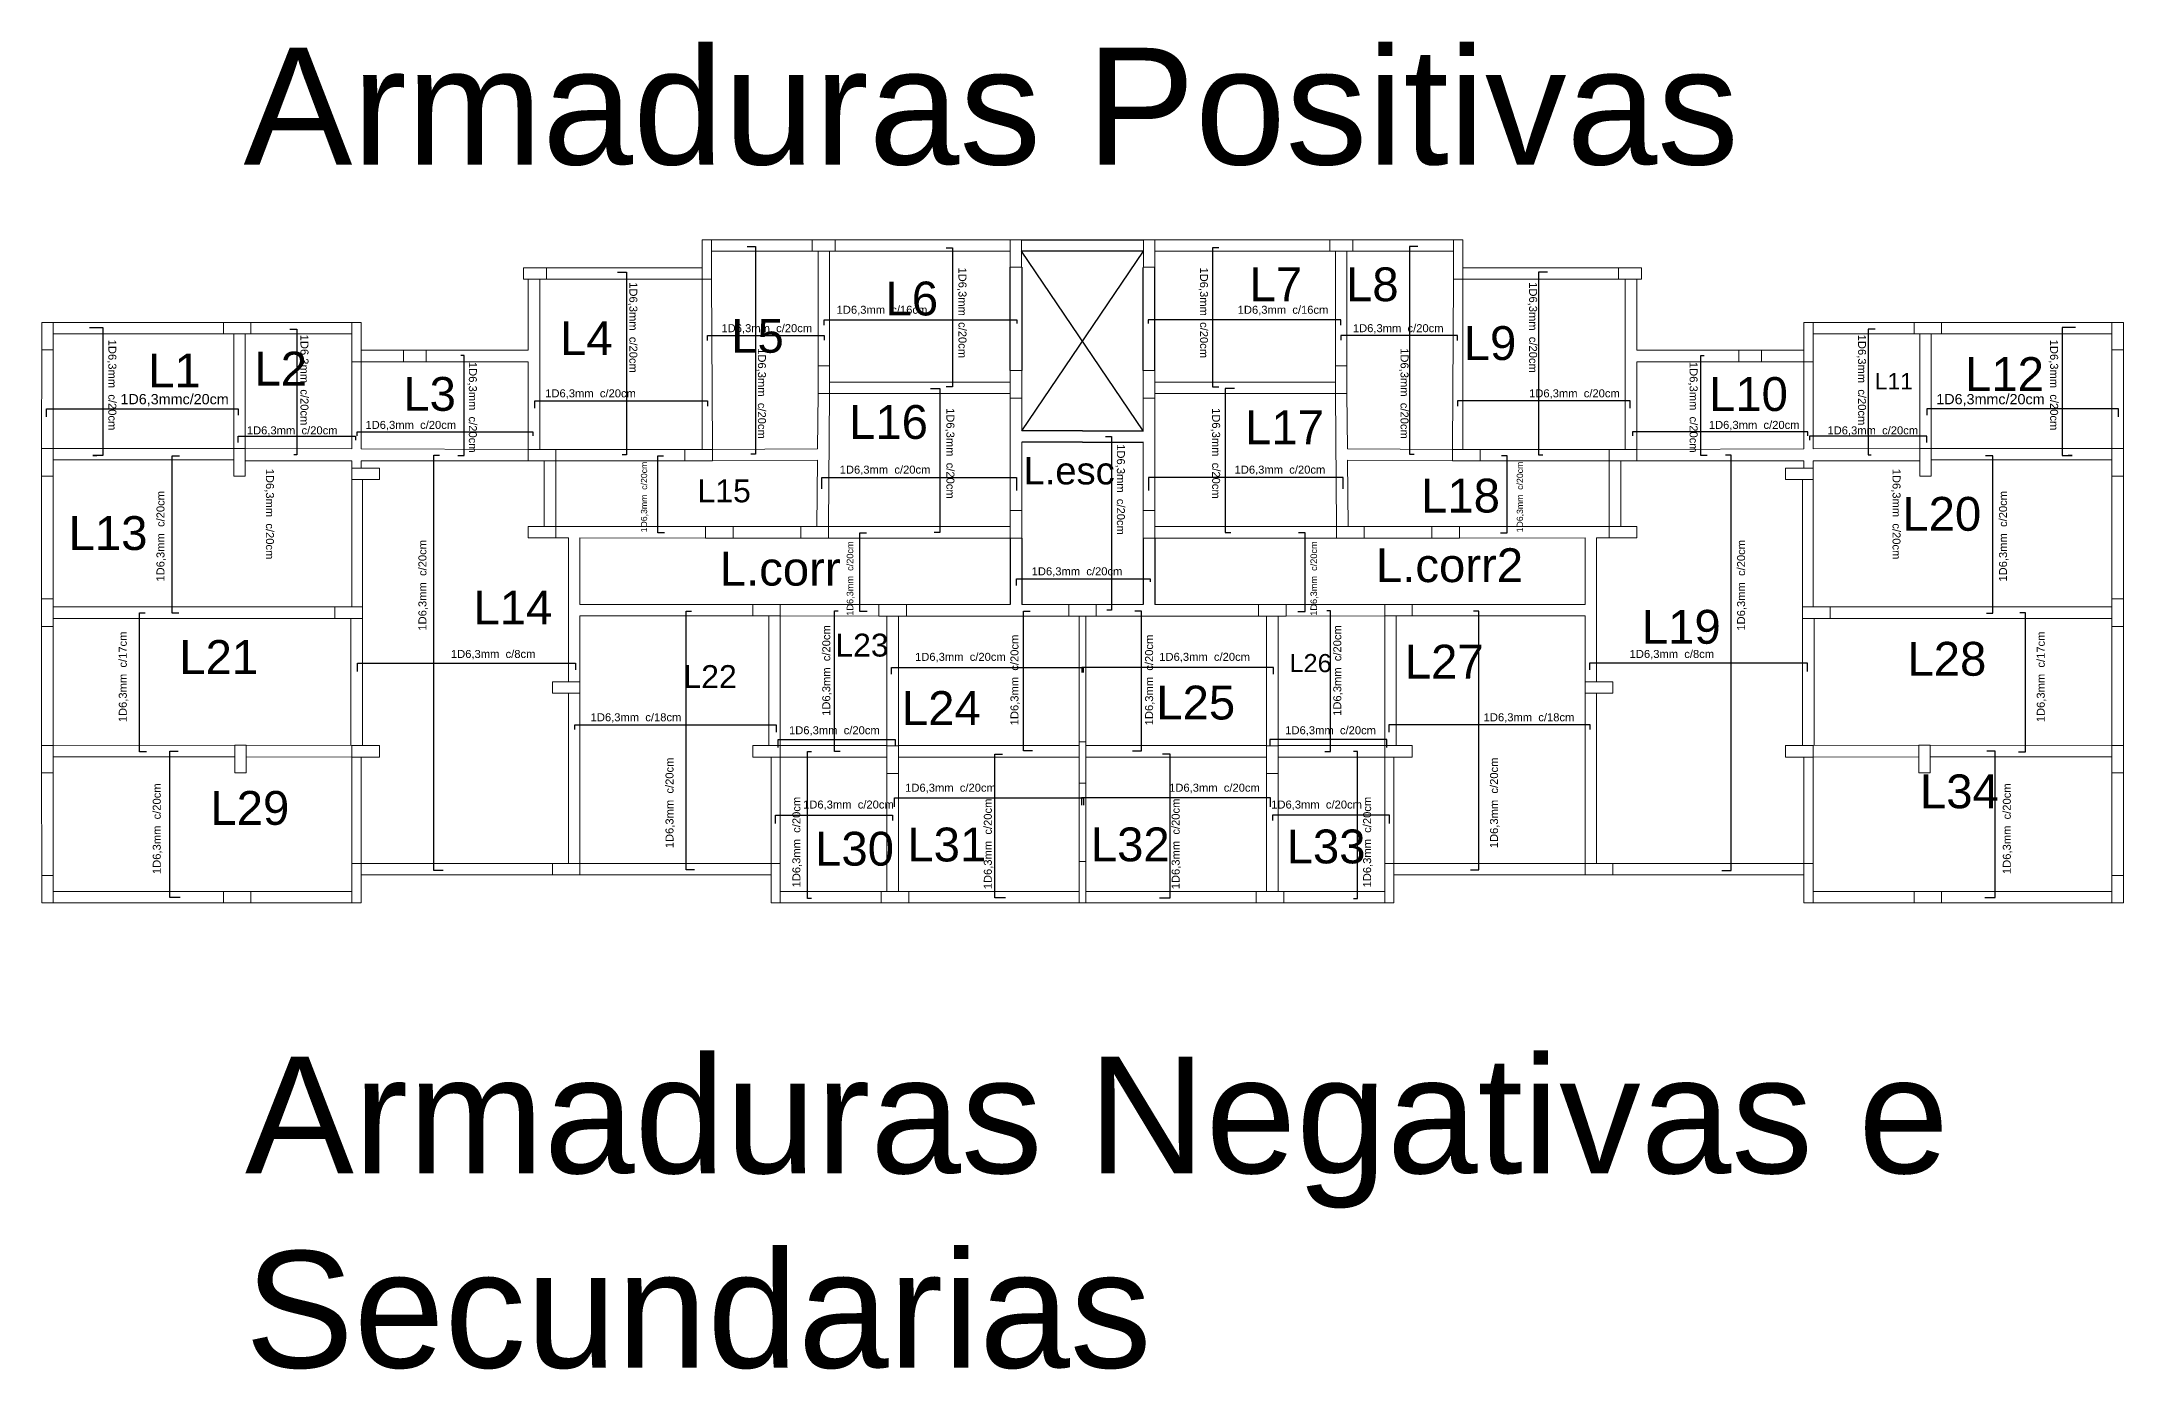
# Model space of a CAD drawing. Header units: millimetres. Extents: x 2878 to 6301, y 540 to 1980.
# Drawn here: x 2912.12 to 2957.48, y 583.86 to 612.8 of the extents above; entities that cross this region are included whole.
import ezdxf

# ---------------------------------------------------------------- set-up
doc = ezdxf.new("R2010")
doc.units = ezdxf.units.MM
doc.header["$LTSCALE"] = 4
for name, color, linetype, lineweight in [('ALVENARIA', 4, 'Continuous', 20), ('COTAS', 35, 'Continuous', 5), ('ESTRUTURA', 4, 'Continuous', 25), ('PILAR', 1, 'Continuous', 5), ('TEXTO', 5, 'Continuous', 20)]:
    doc.layers.add(name, color=color, linetype=linetype, lineweight=lineweight)
doc.layers.add('Ferro', color=20, linetype='Continuous')
doc.styles.get("Standard").update_dxf_attribs({"font": 'arial.ttf'})

# ---------------------------------------------------------------- blocks, each defined once
blk = doc.blocks.new('PILAR')
at = {"layer": 'PILAR', "ltscale": 0.01}
blk.add_lwpolyline([(-0.15, 0), (0.1, 0), (0.1, -0.6), (-0.15, -0.6)], close=True, dxfattribs=at)

msp = doc.modelspace()

# ---------------------------------------------------------------- linework, layer by layer
at = {"layer": 'ALVENARIA'}
for p, q in [((2928.912, 608.478), (2926.713, 608.478)), ((2928.912, 608.228), (2926.713, 608.228)), ((2929.213, 608.478), (2928.913, 608.478)), ((2929.113, 608.228), (2928.913, 608.228)), ((2929.038, 605.728), (2929.038, 608.228)), ((2929.213, 608.478), (2929.213, 608.478)), ((2929.288, 605.728), (2929.288, 608.228)), ((2933.223, 608.478), (2929.412, 608.478)), ((2929.412, 608.228), (2933.223, 608.228)), ((2936.374, 608.478), (2940.185, 608.478)), ((2940.185, 608.228), (2936.374, 608.228)), ((2940.309, 605.728), (2940.309, 608.228)), ((2940.384, 608.478), (2940.384, 608.478)), ((2940.384, 608.478), (2940.684, 608.478)), ((2940.484, 608.228), (2940.684, 608.228)), ((2940.559, 605.728), (2940.559, 608.228)), ((2940.685, 608.478), (2942.884, 608.478)), ((2940.685, 608.228), (2942.884, 608.228)), ((2923.123, 607.868), (2926.513, 607.868)), ((2946.474, 607.868), (2943.084, 607.868)), ((2922.723, 606.069), (2922.723, 607.617)), ((2922.973, 603.907), (2922.973, 607.617)), ((2923.123, 607.617), (2926.513, 607.618)), ((2926.513, 607.618), (2926.513, 603.908)), ((2926.735, 603.908), (2926.713, 607.618)), ((2942.862, 603.908), (2942.884, 607.618)), ((2943.084, 607.618), (2943.084, 603.908)), ((2946.474, 607.617), (2943.084, 607.618)), ((2946.624, 603.907), (2946.624, 607.617)), ((2946.874, 606.069), (2946.874, 607.617)), ((2912.373, 606.679), (2916.083, 606.679)), ((2916.083, 606.429), (2912.373, 606.429)), ((2916.307, 603.929), (2916.307, 606.429)), ((2916.383, 606.679), (2916.383, 606.679)), ((2916.483, 606.429), (2916.683, 606.429)), ((2916.557, 603.929), (2916.557, 606.429)), ((2916.683, 606.679), (2918.883, 606.679)), ((2916.683, 606.429), (2918.883, 606.429)), ((2919.083, 606.679), (2919.083, 605.969)), ((2950.515, 606.679), (2950.515, 605.969)), ((2952.915, 606.679), (2950.715, 606.679)), ((2952.915, 606.429), (2950.715, 606.429)), ((2953.115, 606.429), (2952.915, 606.429)), ((2953.04, 603.929), (2953.04, 606.429)), ((2953.215, 606.679), (2953.215, 606.679)), ((2953.29, 603.929), (2953.29, 606.429)), ((2957.225, 606.679), (2953.515, 606.679)), ((2953.515, 606.429), (2957.225, 606.429)), ((2912.123, 606.079), (2912.122, 603.929)), ((2912.373, 606.079), (2912.372, 603.929)), ((2920.008, 606.069), (2919.083, 606.069)), ((2920.503, 606.069), (2920.008, 606.069)), ((2920.503, 606.069), (2922.723, 606.069)), ((2949.095, 606.069), (2946.874, 606.069)), ((2949.095, 606.069), (2949.59, 606.069)), ((2949.59, 606.069), (2950.515, 606.069)), ((2957.225, 606.079), (2957.225, 603.929)), ((2957.475, 606.079), (2957.475, 603.929)), ((2918.883, 605.819), (2918.883, 603.921)), ((2919.083, 605.819), (2920.008, 605.819)), ((2919.083, 605.819), (2919.083, 603.92)), ((2920.183, 605.819), (2920.008, 605.819)), ((2920.503, 605.819), (2920.283, 605.819)), ((2920.503, 605.819), (2922.723, 605.819)), ((2922.723, 603.907), (2922.723, 605.819)), ((2946.874, 603.907), (2946.874, 605.819)), ((2949.095, 605.819), (2946.874, 605.819)), ((2949.095, 605.819), (2949.315, 605.819)), ((2949.415, 605.819), (2949.59, 605.819)), ((2950.515, 605.819), (2949.59, 605.819)), ((2950.515, 605.819), (2950.515, 603.92)), ((2950.715, 605.819), (2950.715, 603.921)), ((2929.038, 605.13), (2929.028, 603.925)), ((2929.288, 605.128), (2929.263, 602.227)), ((2929.288, 605.378), (2933.224, 605.378)), ((2929.288, 605.128), (2933.224, 605.128)), ((2933.224, 605.028), (2933.224, 602.577)), ((2933.474, 605.028), (2933.474, 604.318)), ((2936.123, 605.028), (2936.123, 604.318)), ((2940.309, 605.378), (2936.373, 605.378)), ((2940.309, 605.128), (2936.373, 605.128)), ((2936.373, 605.028), (2936.373, 602.577)), ((2940.309, 605.128), (2940.334, 602.227)), ((2940.559, 605.13), (2940.569, 603.925)), ((2916.307, 603.929), (2912.372, 603.929)), ((2916.307, 603.679), (2912.372, 603.679)), ((2918.883, 603.921), (2916.557, 603.929)), ((2918.883, 603.658), (2916.557, 603.658)), ((2918.883, 603.658), (2918.883, 603.504)), ((2922.723, 603.907), (2919.083, 603.92)), ((2922.722, 603.658), (2919.083, 603.658)), ((2919.083, 603.658), (2919.083, 603.504)), ((2922.723, 603.757), (2922.723, 603.757)), ((2923.073, 602.233), (2923.073, 603.658)), ((2926.135, 603.908), (2923.322, 603.907)), ((2926.135, 603.658), (2923.322, 603.658)), ((2923.323, 602.233), (2923.323, 603.658)), ((2926.733, 603.908), (2929.028, 603.925)), ((2926.735, 603.658), (2929.026, 603.675)), ((2929.026, 603.675), (2929.013, 602.229)), ((2933.474, 604.068), (2933.474, 602.577)), ((2936.123, 604.068), (2936.123, 602.577)), ((2942.864, 603.908), (2940.569, 603.925)), ((2940.572, 603.675), (2940.584, 602.229)), ((2942.862, 603.658), (2940.572, 603.675)), ((2943.462, 603.908), (2946.275, 603.907)), ((2943.462, 603.658), (2946.275, 603.658)), ((2946.275, 602.233), (2946.275, 603.658)), ((2946.525, 602.233), (2946.525, 603.658)), ((2946.874, 603.907), (2950.515, 603.92)), ((2946.874, 603.757), (2946.874, 603.757)), ((2946.875, 603.658), (2950.515, 603.658)), ((2950.515, 603.658), (2950.515, 603.504)), ((2950.715, 603.921), (2953.04, 603.929)), ((2950.715, 603.658), (2953.04, 603.658)), ((2950.715, 603.658), (2950.715, 603.504)), ((2953.29, 603.929), (2957.225, 603.929)), ((2953.29, 603.679), (2957.225, 603.679)), ((2912.122, 603.329), (2912.122, 600.653)), ((2912.372, 603.329), (2912.372, 600.653)), ((2918.882, 603.254), (2918.882, 600.478)), ((2919.111, 600.478), (2919.111, 603.254)), ((2950.487, 600.478), (2950.487, 603.254)), ((2950.715, 603.254), (2950.715, 600.478)), ((2957.225, 603.329), (2957.225, 600.653)), ((2957.475, 603.329), (2957.475, 600.653)), ((2923.323, 602.233), (2926.585, 602.233)), ((2923.599, 601.983), (2923.323, 601.983)), ((2923.599, 598.847), (2923.599, 601.983)), ((2926.585, 601.977), (2923.849, 601.982)), ((2923.849, 600.529), (2923.849, 601.982)), ((2927.185, 602.227), (2928.663, 602.227)), ((2927.185, 601.977), (2928.663, 601.977)), ((2929.263, 602.227), (2933.224, 602.227)), ((2929.263, 601.977), (2933.224, 601.977)), ((2940.334, 602.227), (2936.373, 602.227)), ((2940.334, 601.977), (2936.373, 601.977)), ((2942.412, 602.227), (2940.934, 602.227)), ((2942.412, 601.977), (2940.934, 601.977)), ((2946.275, 602.233), (2943.012, 602.233)), ((2943.012, 601.977), (2945.749, 601.982)), ((2945.749, 600.529), (2945.749, 601.982)), ((2945.999, 601.983), (2946.275, 601.983)), ((2945.999, 598.847), (2945.999, 601.983)), ((2918.511, 600.478), (2912.372, 600.478)), ((2927.614, 600.529), (2923.849, 600.529)), ((2930.364, 600.528), (2928.214, 600.528)), ((2930.964, 600.528), (2933.224, 600.528)), ((2933.474, 600.528), (2934.499, 600.528)), ((2936.123, 600.528), (2935.099, 600.528)), ((2938.633, 600.528), (2936.373, 600.528)), ((2939.233, 600.528), (2941.383, 600.528)), ((2941.983, 600.529), (2945.749, 600.529)), ((2951.087, 600.478), (2957.225, 600.478)), ((2912.122, 597.459), (2912.122, 600.053)), ((2918.511, 600.228), (2912.372, 600.228)), ((2912.372, 597.459), (2912.372, 600.053)), ((2918.861, 600.228), (2918.861, 597.453)), ((2919.111, 600.228), (2919.111, 597.453)), ((2923.849, 598.847), (2923.849, 600.279)), ((2927.614, 600.279), (2923.849, 600.279)), ((2927.964, 600.279), (2927.964, 597.453)), ((2928.214, 600.279), (2930.364, 600.278)), ((2928.214, 600.279), (2928.214, 597.453)), ((2930.539, 597.453), (2930.539, 600.278)), ((2930.789, 597.453), (2930.789, 600.278)), ((2930.964, 600.278), (2934.499, 600.278)), ((2934.724, 597.537), (2934.724, 600.278)), ((2934.724, 597.537), (2934.724, 600.278)), ((2934.874, 597.537), (2934.874, 600.278)), ((2934.874, 597.537), (2934.874, 600.278)), ((2938.633, 600.278), (2935.099, 600.278)), ((2938.809, 597.453), (2938.809, 600.278)), ((2939.059, 597.453), (2939.059, 600.278)), ((2941.383, 600.279), (2939.233, 600.278)), ((2941.383, 600.279), (2941.384, 597.453)), ((2941.633, 600.279), (2941.634, 597.453)), ((2941.983, 600.279), (2945.749, 600.279)), ((2945.749, 598.847), (2945.749, 600.279)), ((2950.487, 600.228), (2950.487, 597.453)), ((2950.737, 600.228), (2950.737, 597.453)), ((2951.087, 600.228), (2957.225, 600.228)), ((2957.225, 597.459), (2957.225, 600.053)), ((2957.475, 597.459), (2957.475, 600.053)), ((2923.599, 594.888), (2923.599, 598.597)), ((2923.849, 594.888), (2923.849, 598.597)), ((2945.749, 594.888), (2945.749, 598.597)), ((2945.999, 594.888), (2945.999, 598.597)), ((2916.33, 597.462), (2912.372, 597.459)), ((2918.882, 597.453), (2916.58, 597.462)), ((2928.214, 597.453), (2930.539, 597.453)), ((2930.789, 597.453), (2934.724, 597.453)), ((2938.809, 597.453), (2934.874, 597.453)), ((2941.384, 597.453), (2939.059, 597.453)), ((2950.715, 597.453), (2953.017, 597.462)), ((2953.267, 597.462), (2957.225, 597.459)), ((2912.123, 594.627), (2912.122, 596.859)), ((2912.373, 594.627), (2912.372, 596.859)), ((2916.33, 597.212), (2912.373, 597.209)), ((2918.881, 597.203), (2916.579, 597.212)), ((2918.882, 597.203), (2918.882, 594.888)), ((2919.082, 594.888), (2919.082, 597.203)), ((2928.014, 594.888), (2928.014, 597.193)), ((2928.214, 594.888), (2928.214, 597.203)), ((2928.214, 597.203), (2930.539, 597.203)), ((2930.539, 596.848), (2930.539, 594.277)), ((2930.789, 597.203), (2934.724, 597.203)), ((2930.789, 596.848), (2930.789, 594.277)), ((2938.809, 597.203), (2934.874, 597.203)), ((2938.809, 596.848), (2938.809, 594.277)), ((2941.384, 597.203), (2939.059, 597.203)), ((2939.059, 596.848), (2939.059, 594.277)), ((2941.384, 594.888), (2941.384, 597.203)), ((2941.584, 594.888), (2941.584, 597.193)), ((2950.515, 594.888), (2950.515, 597.203)), ((2950.715, 597.203), (2950.715, 594.888)), ((2950.716, 597.203), (2953.018, 597.212)), ((2953.267, 597.212), (2957.225, 597.209)), ((2957.225, 594.627), (2957.225, 596.859)), ((2957.475, 594.627), (2957.475, 596.859)), ((2934.724, 594.927), (2934.724, 596.637)), ((2934.874, 594.927), (2934.874, 596.637)), ((2923.249, 594.888), (2919.082, 594.888)), ((2919.082, 594.028), (2919.083, 594.638)), ((2923.249, 594.638), (2919.083, 594.638)), ((2923.849, 594.888), (2928.014, 594.888)), ((2923.849, 594.638), (2928.014, 594.638)), ((2928.014, 594.028), (2928.014, 594.638)), ((2945.749, 594.888), (2941.584, 594.888)), ((2941.584, 594.028), (2941.584, 594.638)), ((2945.749, 594.638), (2941.584, 594.638)), ((2946.349, 594.888), (2950.515, 594.888)), ((2946.349, 594.638), (2950.515, 594.638)), ((2950.515, 594.028), (2950.515, 594.638)), ((2916.083, 594.277), (2912.369, 594.277)), ((2916.483, 594.277), (2916.683, 594.277)), ((2918.882, 594.278), (2916.683, 594.277)), ((2930.414, 594.277), (2928.216, 594.277)), ((2930.614, 594.277), (2930.414, 594.277)), ((2931.012, 594.277), (2934.724, 594.277)), ((2938.585, 594.277), (2934.874, 594.277)), ((2938.984, 594.277), (2939.184, 594.277)), ((2939.184, 594.277), (2941.382, 594.277)), ((2950.715, 594.278), (2952.915, 594.277)), ((2953.115, 594.277), (2952.915, 594.277)), ((2953.515, 594.277), (2957.229, 594.277)), ((2916.083, 594.027), (2912.373, 594.027)), ((2916.383, 594.027), (2916.683, 594.027)), ((2918.882, 594.028), (2916.683, 594.027)), ((2930.414, 594.027), (2928.214, 594.028)), ((2930.714, 594.027), (2930.414, 594.027)), ((2930.539, 594.027), (2930.539, 594.027)), ((2930.539, 594.027), (2930.539, 594.027)), ((2931.012, 594.027), (2934.724, 594.027)), ((2938.585, 594.027), (2934.874, 594.027)), ((2938.884, 594.027), (2939.184, 594.027)), ((2939.059, 594.027), (2939.059, 594.027)), ((2939.059, 594.027), (2939.059, 594.027)), ((2939.184, 594.027), (2941.384, 594.028)), ((2950.715, 594.028), (2952.915, 594.027)), ((2953.215, 594.027), (2952.915, 594.027)), ((2953.515, 594.027), (2957.225, 594.027))]:
    msp.add_line(p, q, dxfattribs=at)
at = {"layer": 'ALVENARIA', "ltscale": 0.03}
for p, q in [((2933.223, 608.478), (2933.373, 608.478)), ((2936.374, 608.478), (2936.224, 608.478)), ((2912.372, 600.678), (2912.372, 600.778)), ((2957.225, 600.678), (2957.225, 600.778)), ((2923.473, 598.597), (2923.473, 598.597)), ((2946.124, 598.597), (2946.124, 598.597)), ((2912.373, 594.027), (2912.223, 594.027)), ((2957.225, 594.027), (2957.375, 594.027))]:
    msp.add_line(p, q, dxfattribs=at)
at = {"layer": 'ALVENARIA', "ltscale": 200}
for p, q in [((2912.373, 606.679), (2912.373, 606.679)), ((2957.225, 606.679), (2957.225, 606.679))]:
    msp.add_line(p, q, dxfattribs=at)
at = {"layer": 'ESTRUTURA'}
for p, q in [((2933.473, 608.478), (2936.124, 608.478)), ((2936.124, 608.228), (2933.473, 608.228)), ((2936.123, 604.318), (2933.473, 608.228)), ((2933.474, 604.318), (2936.124, 608.228)), ((2933.225, 605.628), (2933.224, 607.878)), ((2933.474, 607.878), (2933.475, 605.628)), ((2936.115, 607.876), (2936.114, 605.626)), ((2936.372, 605.628), (2936.373, 607.878)), ((2934.799, 604.318), (2933.474, 604.318)), ((2934.8, 604.318), (2936.124, 604.318)), ((2934.799, 604.068), (2933.474, 604.068)), ((2934.8, 604.068), (2936.124, 604.068)), ((2933.224, 601.977), (2933.224, 600.528)), ((2933.474, 601.977), (2933.474, 600.528)), ((2936.123, 601.977), (2936.123, 600.528)), ((2936.373, 601.977), (2936.373, 600.528))]:
    msp.add_line(p, q, dxfattribs=at)
at = {"layer": 'Ferro'}
for p, q in [((2927.494, 608.33), (2927.674, 608.33)), ((2927.674, 608.33), (2927.674, 603.808)), ((2931.825, 608.306), (2931.968, 608.306)), ((2931.968, 608.306), (2931.968, 605.271)), ((2937.772, 608.306), (2937.63, 608.306)), ((2937.63, 608.306), (2937.63, 605.271)), ((2942.103, 608.33), (2941.923, 608.33)), ((2941.923, 608.33), (2941.923, 603.808)), ((2924.667, 607.771), (2924.867, 607.771)), ((2924.867, 607.771), (2924.867, 603.789)), ((2944.93, 607.771), (2944.73, 607.771)), ((2944.73, 607.771), (2944.73, 603.789)), ((2913.165, 606.563), (2913.453, 606.563)), ((2913.453, 606.563), (2913.453, 603.774)), ((2917.53, 606.532), (2917.68, 606.532)), ((2917.68, 606.532), (2917.68, 603.791)), ((2926.628, 606.28), (2926.628, 606.393)), ((2926.628, 606.393), (2929.174, 606.393)), ((2929.173, 606.617), (2929.173, 606.732)), ((2929.173, 606.732), (2933.37, 606.732)), ((2929.174, 606.393), (2929.174, 606.293)), ((2933.37, 606.732), (2933.37, 606.656)), ((2940.424, 606.732), (2936.227, 606.732)), ((2936.227, 606.732), (2936.227, 606.656)), ((2940.424, 606.617), (2940.424, 606.732)), ((2942.969, 606.393), (2940.424, 606.393)), ((2940.424, 606.393), (2940.424, 606.293)), ((2942.969, 606.28), (2942.969, 606.393)), ((2952.068, 606.532), (2951.917, 606.532)), ((2951.917, 606.532), (2951.917, 603.791)), ((2956.433, 606.563), (2956.145, 606.563)), ((2956.145, 606.563), (2956.145, 603.774)), ((2921.329, 605.956), (2921.254, 605.956)), ((2921.329, 603.779), (2921.329, 605.956)), ((2948.268, 603.779), (2948.268, 605.956)), ((2948.268, 605.956), (2948.343, 605.956)), ((2931.488, 605.237), (2931.693, 605.237)), ((2931.693, 605.237), (2931.693, 602.097)), ((2931.968, 605.271), (2931.825, 605.271)), ((2937.63, 605.271), (2937.772, 605.271)), ((2938.109, 605.237), (2937.905, 605.237)), ((2937.905, 605.237), (2937.905, 602.097)), ((2912.231, 604.617), (2912.231, 604.793)), ((2912.231, 604.793), (2916.402, 604.793)), ((2916.402, 604.793), (2916.402, 604.655)), ((2922.865, 604.809), (2922.865, 604.969)), ((2922.865, 604.969), (2926.63, 604.969)), ((2926.63, 604.969), (2926.63, 604.849)), ((2946.733, 604.969), (2942.967, 604.969)), ((2942.967, 604.969), (2942.967, 604.849)), ((2946.733, 604.809), (2946.733, 604.969)), ((2957.366, 604.793), (2953.195, 604.793)), ((2953.195, 604.793), (2953.195, 604.655)), ((2957.366, 604.617), (2957.366, 604.793)), ((2918.999, 604.204), (2918.999, 604.292)), ((2918.999, 604.292), (2922.82, 604.292)), ((2922.82, 604.292), (2922.82, 604.204)), ((2935.298, 604.191), (2935.431, 604.191)), ((2935.431, 604.191), (2935.431, 600.407)), ((2950.598, 604.292), (2946.778, 604.292)), ((2946.778, 604.292), (2946.778, 604.204)), ((2950.598, 604.204), (2950.598, 604.292)), ((2913.302, 603.774), (2913.24, 603.774)), ((2913.24, 603.774), (2913.328, 603.774)), ((2913.453, 603.774), (2913.302, 603.774)), ((2914.965, 600.344), (2914.965, 603.771)), ((2914.965, 603.771), (2915.128, 603.771)), ((2917.68, 603.791), (2917.617, 603.791)), ((2920.669, 594.734), (2920.669, 603.784)), ((2920.669, 603.784), (2920.793, 603.784)), ((2921.191, 603.779), (2921.329, 603.779)), ((2924.867, 603.789), (2924.767, 603.789)), ((2925.546, 602.095), (2925.546, 603.767)), ((2925.546, 603.767), (2925.669, 603.767)), ((2927.674, 603.808), (2927.574, 603.808)), ((2941.923, 603.808), (2942.023, 603.808)), ((2944.051, 603.767), (2943.929, 603.767)), ((2944.051, 602.095), (2944.051, 603.767)), ((2944.73, 603.789), (2944.83, 603.789)), ((2948.406, 603.779), (2948.268, 603.779)), ((2948.928, 603.784), (2948.805, 603.784)), ((2948.928, 594.734), (2948.928, 603.784)), ((2951.917, 603.791), (2951.98, 603.791)), ((2954.632, 603.771), (2954.469, 603.771)), ((2954.632, 600.344), (2954.632, 603.771)), ((2956.145, 603.774), (2956.295, 603.774)), ((2956.357, 603.774), (2956.27, 603.774)), ((2956.295, 603.774), (2956.357, 603.774)), ((2929.118, 603.053), (2929.118, 603.298)), ((2929.118, 603.298), (2933.363, 603.298)), ((2933.363, 603.298), (2933.363, 603.012)), ((2940.48, 603.298), (2936.235, 603.298)), ((2936.235, 603.298), (2936.235, 603.012)), ((2940.48, 603.053), (2940.48, 603.298)), ((2925.689, 602.095), (2925.546, 602.095)), ((2929.95, 600.376), (2929.95, 602.094)), ((2929.95, 602.094), (2930.093, 602.094)), ((2931.693, 602.097), (2931.57, 602.097)), ((2937.905, 602.097), (2938.027, 602.097)), ((2939.647, 602.094), (2939.505, 602.094)), ((2939.647, 600.376), (2939.647, 602.094)), ((2943.908, 602.095), (2944.051, 602.095)), ((2933.362, 600.947), (2933.362, 601.089)), ((2933.362, 601.089), (2936.275, 601.089)), ((2936.275, 601.089), (2936.275, 601.023)), ((2914.252, 597.321), (2914.252, 600.346)), ((2914.252, 600.346), (2914.38, 600.346)), ((2915.108, 600.344), (2914.965, 600.344)), ((2926.165, 594.745), (2926.165, 600.382)), ((2926.165, 600.382), (2926.281, 600.382)), ((2929.395, 597.324), (2929.395, 600.389)), ((2929.395, 600.389), (2929.476, 600.389)), ((2930.106, 600.376), (2929.95, 600.376)), ((2933.516, 597.34), (2933.516, 600.383)), ((2933.516, 600.383), (2933.659, 600.383)), ((2935.431, 600.407), (2935.326, 600.407)), ((2936.081, 600.383), (2935.939, 600.383)), ((2936.081, 597.34), (2936.081, 600.383)), ((2939.492, 600.376), (2939.647, 600.376)), ((2940.203, 600.389), (2940.122, 600.389)), ((2940.203, 597.324), (2940.203, 600.389)), ((2943.432, 600.382), (2943.316, 600.382)), ((2943.432, 594.745), (2943.432, 600.382)), ((2954.49, 600.344), (2954.632, 600.344)), ((2955.345, 600.346), (2955.218, 600.346)), ((2955.345, 597.321), (2955.345, 600.346)), ((2919.002, 599.067), (2919.002, 599.251)), ((2919.002, 599.251), (2923.755, 599.251)), ((2923.755, 599.251), (2923.755, 599.108)), ((2930.639, 599.011), (2930.639, 599.153)), ((2930.639, 599.153), (2934.812, 599.153)), ((2934.785, 599.153), (2934.785, 599.05)), ((2938.959, 599.153), (2934.785, 599.153)), ((2934.785, 599.153), (2934.785, 599.05)), ((2934.812, 599.153), (2934.812, 599.05)), ((2934.812, 599.153), (2934.812, 599.05)), ((2938.959, 599.011), (2938.959, 599.153)), ((2950.595, 599.251), (2945.842, 599.251)), ((2945.842, 599.251), (2945.842, 599.108)), ((2950.595, 599.067), (2950.595, 599.251)), ((2923.737, 597.802), (2923.737, 597.905)), ((2923.737, 597.905), (2928.128, 597.905)), ((2928.128, 597.905), (2928.128, 597.75)), ((2945.86, 597.905), (2941.47, 597.905)), ((2941.47, 597.905), (2941.47, 597.75)), ((2945.86, 597.802), (2945.86, 597.905)), ((2914.405, 597.321), (2914.252, 597.321)), ((2914.917, 594.142), (2914.917, 597.333)), ((2914.917, 597.333), (2915.1, 597.333)), ((2928.166, 597.416), (2928.166, 597.586)), ((2928.166, 597.586), (2930.716, 597.586)), ((2928.806, 594.12), (2928.806, 597.328)), ((2928.806, 597.328), (2928.897, 597.328)), ((2929.516, 597.324), (2929.395, 597.324)), ((2930.716, 597.586), (2930.716, 597.457)), ((2933.711, 597.34), (2933.516, 597.34)), ((2935.887, 597.34), (2936.081, 597.34)), ((2941.431, 597.586), (2938.882, 597.586)), ((2938.882, 597.586), (2938.882, 597.457)), ((2940.081, 597.324), (2940.203, 597.324)), ((2940.791, 597.328), (2940.7, 597.328)), ((2940.791, 594.12), (2940.791, 597.328)), ((2941.431, 597.416), (2941.431, 597.586)), ((2954.68, 597.333), (2954.497, 597.333)), ((2954.68, 594.142), (2954.68, 597.333)), ((2955.192, 597.321), (2955.345, 597.321)), ((2932.89, 594.136), (2932.89, 597.27)), ((2932.89, 597.27), (2933.059, 597.27)), ((2936.707, 597.27), (2936.539, 597.27)), ((2936.707, 594.136), (2936.707, 597.27)), ((2928.107, 595.755), (2928.107, 595.936)), ((2928.107, 595.936), (2930.661, 595.936)), ((2930.661, 595.936), (2930.661, 595.819)), ((2930.702, 596.119), (2930.702, 596.313)), ((2930.702, 596.313), (2934.824, 596.313)), ((2934.774, 596.313), (2934.774, 596.158)), ((2938.896, 596.313), (2934.774, 596.313)), ((2934.774, 596.313), (2934.774, 596.158)), ((2934.824, 596.313), (2934.824, 596.158)), ((2934.824, 596.313), (2934.824, 596.158)), ((2938.896, 596.119), (2938.896, 596.313)), ((2941.49, 595.936), (2938.937, 595.936)), ((2938.937, 595.936), (2938.937, 595.819)), ((2941.49, 595.755), (2941.49, 595.936)), ((2920.87, 594.734), (2920.669, 594.734)), ((2926.346, 594.745), (2926.165, 594.745)), ((2943.252, 594.745), (2943.432, 594.745)), ((2948.727, 594.734), (2948.928, 594.734)), ((2915.141, 594.142), (2914.917, 594.142)), ((2933.124, 594.136), (2932.89, 594.136)), ((2936.474, 594.136), (2936.707, 594.136)), ((2954.457, 594.142), (2954.68, 594.142)), ((2928.897, 594.12), (2928.806, 594.12)), ((2940.7, 594.12), (2940.791, 594.12))]:
    msp.add_line(p, q, dxfattribs=at)
for points in [[(2916.402, 604.062), (2916.402, 604.2), (2918.958, 604.2), (2918.958, 604.112)], [(2953.195, 604.062), (2953.195, 604.2), (2950.64, 604.2), (2950.64, 604.112)]]:
    msp.add_lwpolyline(points, dxfattribs=at)
at = {"layer": 'PILAR', "color": 1, "ltscale": 0.01}
for points in [[(2926.513, 608.478), (2926.713, 608.478), (2926.713, 607.618), (2926.513, 607.618)], [(2929.412, 608.228), (2929.412, 608.478), (2928.912, 608.478), (2928.912, 608.228)], [(2940.185, 608.228), (2940.185, 608.478), (2940.685, 608.478), (2940.685, 608.228)], [(2943.084, 608.478), (2942.884, 608.478), (2942.884, 607.618), (2943.084, 607.618)], [(2923.123, 607.617), (2923.123, 607.868), (2922.623, 607.867), (2922.623, 607.617)], [(2946.474, 607.617), (2946.474, 607.868), (2946.974, 607.867), (2946.974, 607.617)], [(2918.883, 606.679), (2919.083, 606.679), (2919.083, 605.819), (2918.883, 605.819)], [(2950.715, 606.679), (2950.515, 606.679), (2950.515, 605.819), (2950.715, 605.819)], [(2934.724, 596.637), (2934.874, 596.637), (2934.874, 597.537), (2934.724, 597.537)], [(2918.882, 594.888), (2919.082, 594.888), (2919.082, 594.028), (2918.882, 594.028)], [(2928.014, 594.888), (2928.214, 594.888), (2928.214, 594.028), (2928.014, 594.028)], [(2934.724, 594.027), (2934.874, 594.027), (2934.874, 594.927), (2934.724, 594.927)], [(2941.584, 594.888), (2941.384, 594.888), (2941.384, 594.028), (2941.584, 594.028)], [(2950.715, 594.888), (2950.515, 594.888), (2950.515, 594.028), (2950.715, 594.028)]]:
    msp.add_lwpolyline(points, close=True, dxfattribs=at)
at = {"layer": 'PILAR', "ltscale": 0.01}
for points in [[(2920.503, 605.819), (2920.503, 606.069), (2920.008, 606.069), (2920.008, 605.819)], [(2949.095, 605.819), (2949.095, 606.069), (2949.59, 606.069), (2949.59, 605.819)], [(2927.614, 597.453), (2927.614, 597.203), (2928.214, 597.203), (2928.214, 597.453)], [(2941.984, 597.453), (2941.984, 597.203), (2941.384, 597.203), (2941.384, 597.453)]]:
    msp.add_lwpolyline(points, close=True, dxfattribs=at)

# ---------------------------------------------------------------- block references
at = {"layer": 'COTAS', "xscale": -1}
for p, rotation in [((2933.373, 607.878), 180), ((2912.273, 606.079), 180), ((2916.083, 606.529), 90), ((2936.273, 605.028), 180), ((2940.459, 605.128), 180), ((2922.722, 603.758), 90), ((2926.135, 603.758), 90), ((2953.19, 603.329), 180), ((2957.375, 603.329), 180), ((2919.482, 603.404), 270.0000000000001), ((2936.273, 601.977), 180), ((2922.723, 602.083), 90), ((2926.585, 602.077), 90), ((2928.663, 602.077), 90), ((2927.614, 600.379), 90), ((2930.364, 600.378), 90), ((2934.499, 600.378), 90), ((2951.087, 600.378), 270.0000000000001), ((2957.375, 600.053), 180), ((2945.749, 598.697), 90), ((2930.689, 596.848), 180), ((2950.115, 597.303), 90.00000000000007), ((2953.167, 596.862), 180), ((2957.375, 596.859), 180), ((2912.273, 594.027), 180), ((2945.749, 594.738), 90), ((2931.012, 594.177), 270), ((2953.515, 594.177), 270)]:
    msp.add_blockref('PILAR', p, dxfattribs=dict(at, rotation=rotation))
at = {"layer": 'COTAS'}
for p, rotation in [((2936.224, 607.878), 180), ((2953.515, 606.529), 270), ((2957.325, 606.079), 180), ((2929.138, 605.128), 180), ((2933.324, 605.028), 180), ((2912.222, 603.329), 180), ((2916.407, 603.329), 180), ((2943.462, 603.758), 270), ((2946.875, 603.758), 270), ((2950.115, 603.404), 89.99999999999997), ((2933.324, 601.977), 180), ((2940.934, 602.077), 270), ((2943.012, 602.077), 270), ((2946.875, 602.083), 270), ((2912.222, 600.053), 180), ((2918.511, 600.378), 89.99999999999997), ((2939.233, 600.378), 270), ((2941.983, 600.379), 270), ((2923.849, 598.697), 270), ((2912.222, 596.859), 180), ((2916.43, 596.862), 180), ((2919.482, 597.303), 269.9999999999999), ((2938.909, 596.848), 180), ((2923.849, 594.738), 270), ((2957.325, 594.027), 180), ((2916.083, 594.177), 90), ((2938.585, 594.177), 90.00000000000001)]:
    msp.add_blockref('PILAR', p, dxfattribs=dict(at, rotation=rotation))

# ---------------------------------------------------------------- texts
at = {"layer": 'COTAS', "attachment_point": 1}
for s, insert, char_height in [('L7', (2938.437, 607.877), 0.7375), ('L8', (2940.54, 607.877), 0.7375), ('L6', (2930.507, 607.567), 0.7375), ('L4', (2923.417, 606.703), 0.7375), ('L5', (2927.146, 606.754), 0.7375), ('L9', (2943.104, 606.596), 0.7375), ('L1', (2914.444, 605.999), 0.7375), ('L2', (2916.759, 606.039), 0.7375), ('L12', (2954.026, 605.92), 0.7375), ('L3', (2920.002, 605.488), 0.7375), ('L10', (2948.448, 605.485), 0.7375), ('L11', (2952.059, 605.573), 0.3561), ('L16', (2929.713, 604.876), 0.7375), ('L17', (2938.34, 604.76), 0.7375), ('L.esc', (2933.514, 603.742), 0.5949), ('L15', (2926.411, 603.256), 0.4989), ('L18', (2942.175, 603.272), 0.7375), ('L20', (2952.659, 602.874), 0.7375), ('L13', (2912.709, 602.455), 0.7375), ('L.corr', (2926.896, 601.679), 0.7375), ('L.corr2', (2941.191, 601.755), 0.7375), ('L14', (2921.53, 600.832), 0.7375), ('L19', (2946.985, 600.412), 0.7375), ('L21', (2915.121, 599.754), 0.7375), ('L23', (2929.413, 599.894), 0.4989), ('L27', (2941.82, 599.653), 0.7375), ('L28', (2952.771, 599.715), 0.7375), ('L22', (2926.104, 599.208), 0.4989), ('L26', (2939.308, 599.45), 0.3945), ('L25', (2936.406, 598.761), 0.7375), ('L24', (2930.863, 598.642), 0.7375), ('L29', (2915.799, 596.465), 0.7375), ('L34', (2953.043, 596.826), 0.7375), ('L30', (2928.973, 595.576), 0.7375), ('L31', (2930.983, 595.667), 0.7375), ('L32', (2934.98, 595.67), 0.7375), ('L33', (2939.246, 595.625), 0.7375)]:
    msp.add_mtext_dynamic_manual_height_columns(s, width=2.5, gutter_width=12.5, heights=[1.872], dxfattribs=dict(at, insert=insert, char_height=char_height))
at = {"layer": 'TEXTO'}
for s, width, insert, char_height, attachment_point in [('Armaduras Positivas ', 37.17831, (2916.521, 612.662), 2.54317, 1), ('1D6,3mm  c/16cm', 2.17979, (2929.442, 607.04), 0.17435, 1), ('1D6,3mm  c/16cm', 2.17979, (2940.155, 607.04), 0.17435, 3), ('1D6,3mm  c/20cm', 2.17979, (2926.933, 606.639), 0.17435, 1), ('1D6,3mm  c/20cm', 2.17979, (2942.665, 606.639), 0.17435, 3), ('1D6,3mmc/20cm', 2.66528, (2913.839, 605.117), 0.2235, 1), ('1D6,3mm  c/20cm', 2.17979, (2923.093, 605.219), 0.17435, 1), ('1D6,3mm  c/20cm', 2.17979, (2946.504, 605.219), 0.17435, 3), ('1D6,3mmc/20cm', 2.66528, (2955.759, 605.117), 0.2235, 3), ('1D6,3mm  c/20cm', 2.17979, (2916.593, 604.412), 0.17435, 1), ('1D6,3mm  c/20cm', 2.17979, (2919.177, 604.531), 0.17435, 1), ('1D6,3mm  c/20cm', 2.17979, (2950.42, 604.531), 0.17435, 3), ('1D6,3mm  c/20cm', 2.17979, (2953.004, 604.412), 0.17435, 3), ('1D6,3mm  c/20cm', 2.17979, (2929.509, 603.556), 0.17435, 1), ('1D6,3mm  c/20cm', 2.17979, (2940.088, 603.556), 0.17435, 3), ('1D6,3mm  c/20cm', 2.17979, (2935.667, 601.34), 0.17435, 3), ('1D6,3mm  c/8cm', 2.17979, (2921.039, 599.539), 0.17435, 1), ('1D6,3mm  c/20cm', 2.17979, (2931.151, 599.476), 0.17435, 1), ('1D6,3mm  c/20cm', 2.17979, (2938.447, 599.476), 0.17435, 3), ('1D6,3mm  c/8cm', 2.17979, (2948.559, 599.539), 0.17435, 3), ('1D6,3mm  c/18cm', 2.17979, (2924.083, 598.159), 0.17435, 1), ('1D6,3mm  c/20cm', 2.17979, (2928.405, 597.876), 0.17435, 1), ('1D6,3mm  c/20cm', 2.17979, (2941.192, 597.876), 0.17435, 3), ('1D6,3mm  c/18cm', 2.17979, (2945.514, 598.159), 0.17435, 3), ('1D6,3mm  c/20cm', 2.17979, (2930.935, 596.624), 0.17435, 1), ('1D6,3mm  c/20cm', 2.17979, (2938.662, 596.624), 0.17435, 3), ('1D6,3mm  c/20cm', 2.17979, (2928.711, 596.257), 0.17435, 1), ('1D6,3mm  c/20cm', 2.17979, (2940.886, 596.257), 0.17435, 3), ('Armaduras Negativas e Secundarias ', 37.17831, (2916.554, 590.678), 2.54317, 1)]:
    msp.add_mtext_dynamic_manual_height_columns(s, width=width, gutter_width=1.786, heights=[0], dxfattribs=dict(at, insert=insert, char_height=char_height, attachment_point=attachment_point))
for s, insert, char_height, attachment_point, rotation in [('1D6,3mm  c/20cm', (2932.271, 607.875), 0.17435, 1, 270), ('1D6,3mm  c/20cm', (2937.326, 607.875), 0.17435, 7, 270), ('1D6,3mm  c/20cm', (2925.101, 607.554), 0.17435, 1, 270), ('1D6,3mm  c/20cm', (2944.496, 607.554), 0.17435, 7, 270), ('1D6,3mm  c/20cm', (2917.936, 606.41), 0.17435, 1, 270), ('1D6,3mm  c/20cm', (2951.662, 606.41), 0.17435, 7, 270), ('1D6,3mm  c/20cm', (2913.75, 606.301), 0.17435, 1, 270), ('1D6,3mm  c/20cm', (2927.902, 606.116), 0.17435, 1, 270), ('1D6,3mm  c/20cm', (2941.695, 606.116), 0.17435, 7, 270), ('1D6,3mm  c/20cm', (2955.847, 606.301), 0.17435, 7, 270), ('1D6,3mm  c/20cm', (2921.604, 605.816), 0.17435, 1, 270), ('1D6,3mm  c/20cm', (2947.993, 605.816), 0.17435, 7, 270), ('1D6,3mm  c/20cm', (2932.008, 604.811), 0.17435, 1, 270), ('1D6,3mm  c/20cm', (2937.59, 604.811), 0.17435, 7, 270), ('1D6,3mm  c/20cm', (2935.722, 604.023), 0.17435, 1, 270), ('1D6,3mm  c/20cm', (2917.183, 603.489), 0.17435, 1, 270), ('1D6,3mm  c/20cm', (2925.178, 602.102), 0.13584, 1, 90), ('1D6,3mm  c/20cm', (2944.42, 602.102), 0.13584, 7, 90), ('1D6,3mm  c/20cm', (2952.414, 603.489), 0.17435, 7, 270), ('1D6,3mm  c/20cm', (2914.624, 601.028), 0.17435, 1, 90), ('1D6,3mm  c/20cm', (2954.973, 601.028), 0.17435, 7, 90), ('1D6,3mm  c/20cm', (2920.331, 599.96), 0.17435, 1, 90), ('1D6,3mm  c/20cm', (2929.662, 600.285), 0.14298, 1, 90), ('1D6,3mm  c/20cm', (2939.935, 600.285), 0.14298, 7, 90), ('1D6,3mm  c/20cm', (2949.266, 599.96), 0.17435, 7, 90), ('1D6,3mm  c/20cm', (2929.129, 598.103), 0.17435, 1, 90), ('1D6,3mm  c/20cm', (2940.469, 598.103), 0.17435, 7, 90), ('1D6,3mm  c/17cm', (2913.803, 597.964), 0.17435, 1, 90), ('1D6,3mm  c/20cm', (2933.229, 597.896), 0.17435, 1, 90), ('1D6,3mm  c/20cm', (2936.369, 597.896), 0.17435, 7, 90), ('1D6,3mm  c/17cm', (2955.795, 597.964), 0.17435, 7, 90), ('1D6,3mm  c/20cm', (2925.714, 595.218), 0.17435, 1, 90), ('1D6,3mm  c/20cm', (2943.884, 595.218), 0.17435, 7, 90), ('1D6,3mm  c/20cm', (2914.543, 594.655), 0.17435, 1, 90), ('1D6,3mm  c/20cm', (2955.055, 594.655), 0.17435, 7, 90), ('1D6,3mm  c/20cm', (2928.478, 594.363), 0.17435, 1, 90), ('1D6,3mm  c/20cm', (2932.649, 594.323), 0.17435, 1, 90), ('1D6,3mm  c/20cm', (2936.948, 594.323), 0.17435, 7, 90), ('1D6,3mm  c/20cm', (2941.119, 594.363), 0.17435, 7, 90)]:
    msp.add_mtext_dynamic_manual_height_columns(s, width=2.17979, gutter_width=1.786, heights=[0], dxfattribs=dict(at, insert=insert, char_height=char_height, attachment_point=attachment_point, rotation=rotation))

doc.saveas('drawing.dxf')
